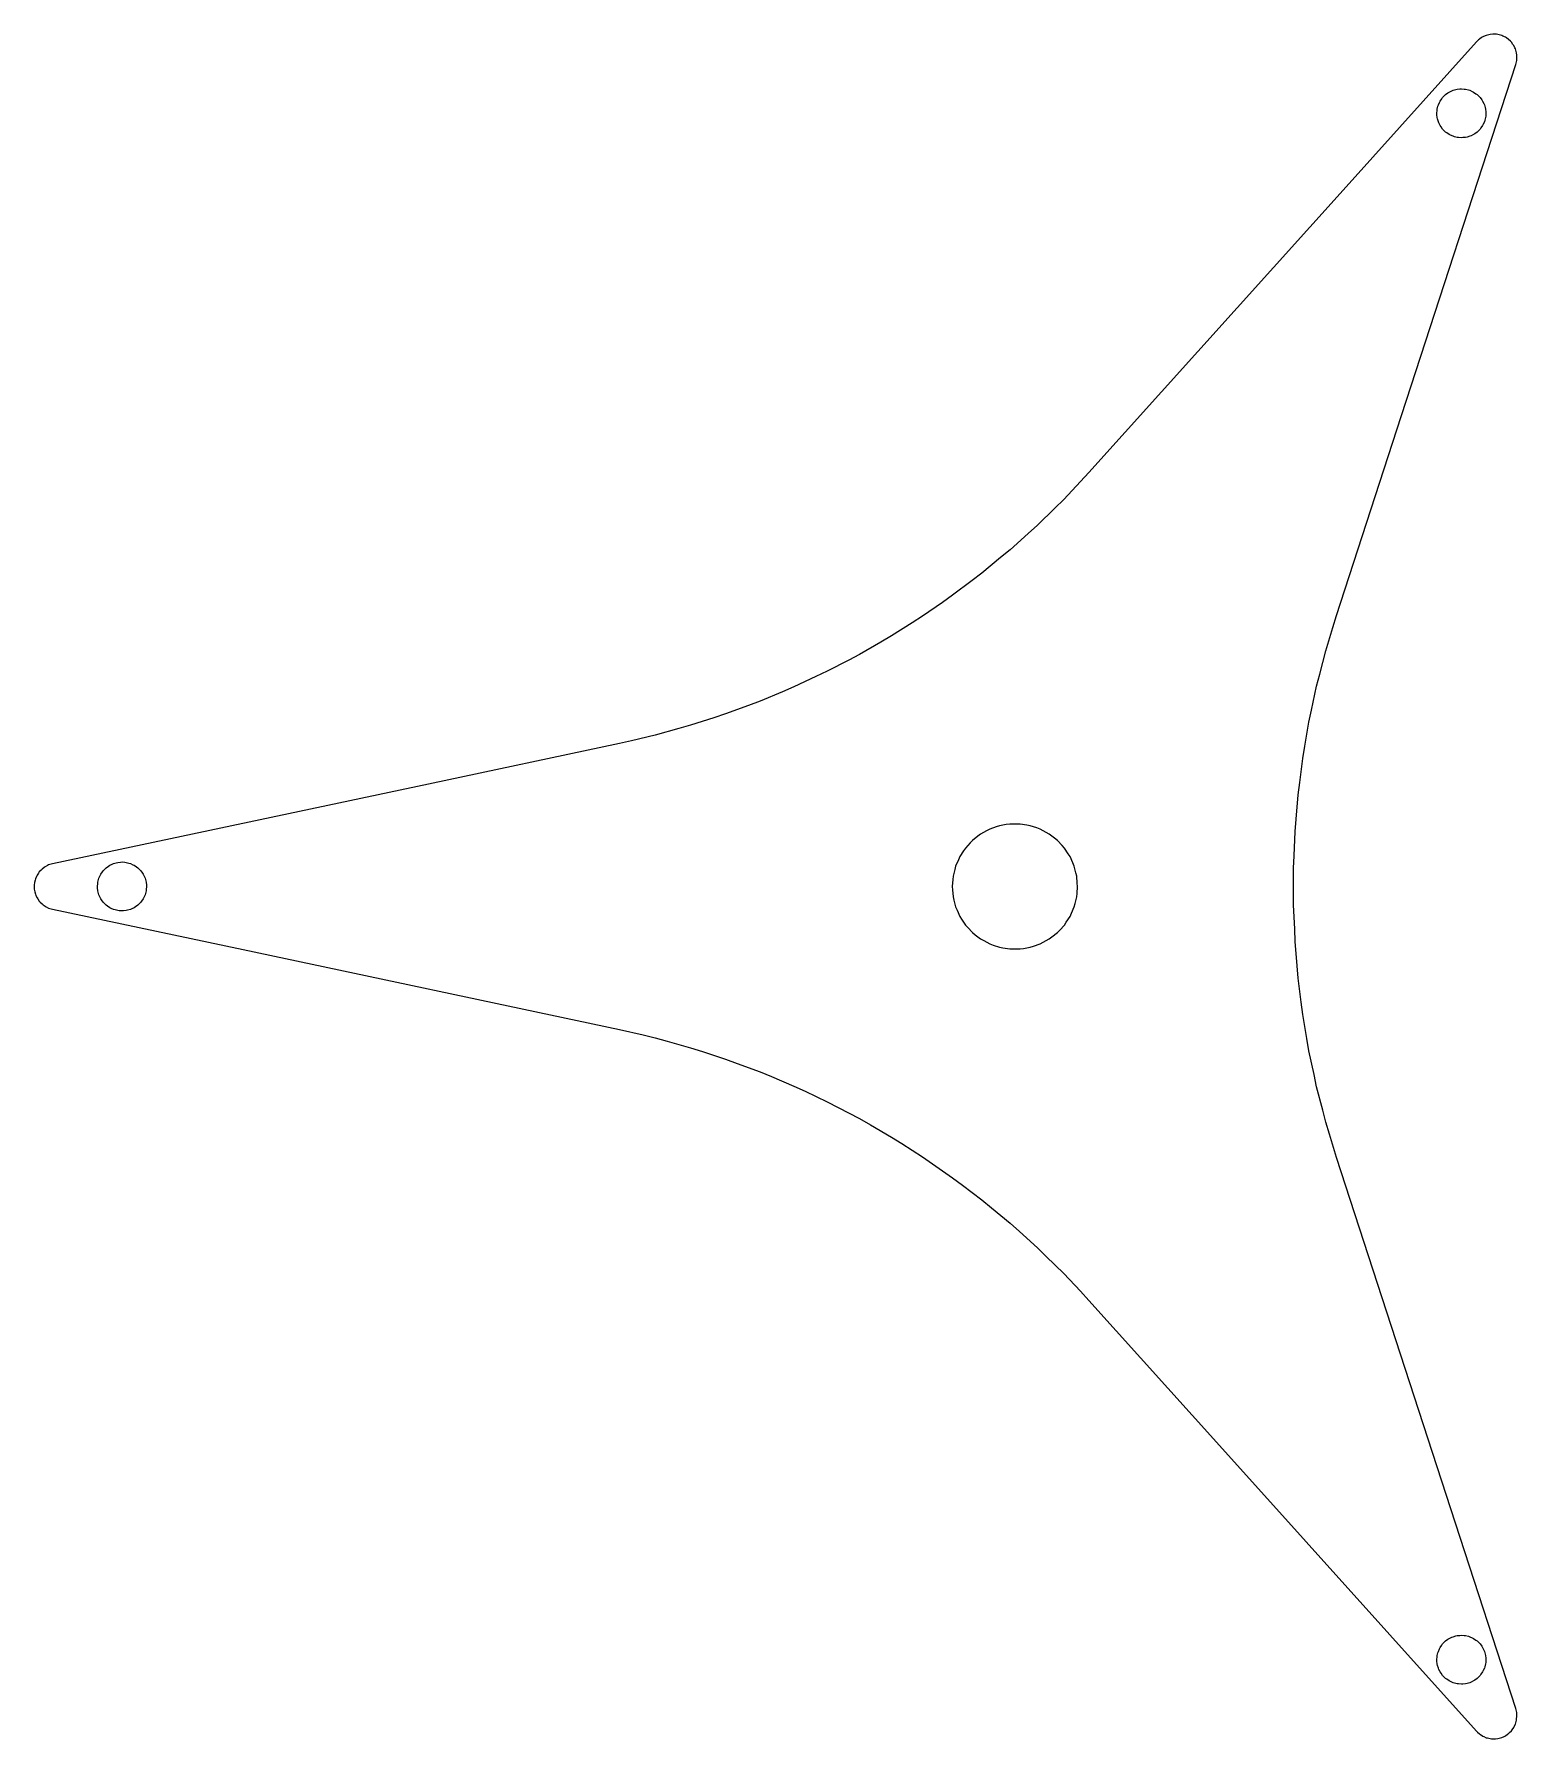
# Model space of a CAD drawing. Extents: x -462 to -14, y 47 to 387.
# Drawn here: x -461.9 to -269.7, y 166 to 387 of the extents above; entities that cross this region are included whole.
import ezdxf

# ---------------------------------------------------------------- set-up
doc = ezdxf.new("R2010")
doc.units = 0
doc.header["$MEASUREMENT"] = 0
doc.layers.add('Sketch4', color=7, linetype='Continuous')

msp = doc.modelspace()

# ---------------------------------------------------------------- linework, layer by layer
at = {"layer": 'Sketch4'}
for p, q in [((-273.85, 386.74, 1.99), (-274.16, 386.61, 1.99)), ((-273.69, 386.81, 1.99), (-273.85, 386.74, 1.99)), ((-273.36, 386.89, 1.99), (-273.69, 386.81, 1.99)), ((-273.19, 386.93, 1.99), (-273.36, 386.89, 1.99)), ((-272.86, 386.96, 1.99), (-273.19, 386.93, 1.99)), ((-272.68, 386.97, 1.99), (-272.86, 386.96, 1.99)), ((-272.35, 386.94, 1.99), (-272.68, 386.97, 1.99)), ((-272.18, 386.92, 1.99), (-272.35, 386.94, 1.99)), ((-271.85, 386.83, 1.99), (-272.18, 386.92, 1.99)), ((-271.68, 386.79, 1.99), (-271.85, 386.83, 1.99)), ((-271.53, 386.71, 1.99), (-271.68, 386.79, 1.99)), ((-271.22, 386.57, 1.99), (-271.53, 386.71, 1.99)), ((-274.95, 385.98, 1.99), (-291.87, 367.18, 1.99)), ((-274.71, 386.21, 1.99), (-274.95, 385.98, 1.99)), ((-274.58, 386.33, 1.99), (-274.71, 386.21, 1.99)), ((-274.3, 386.51, 1.99), (-274.58, 386.33, 1.99)), ((-274.16, 386.61, 1.99), (-274.3, 386.51, 1.99)), ((-271.08, 386.47, 1.99), (-271.22, 386.57, 1.99)), ((-270.8, 386.28, 1.99), (-271.08, 386.47, 1.99)), ((-270.56, 386.04, 1.99), (-270.8, 386.28, 1.99)), ((-270.44, 385.92, 1.99), (-270.56, 386.04, 1.99)), ((-270.24, 385.64, 1.99), (-270.44, 385.92, 1.99)), ((-270.14, 385.5, 1.99), (-270.24, 385.64, 1.99)), ((-270, 385.2, 1.99), (-270.14, 385.5, 1.99)), ((-269.92, 385.05, 1.99), (-270, 385.2, 1.99)), ((-269.83, 384.72, 1.99), (-269.92, 385.05, 1.99)), ((-269.78, 384.56, 1.99), (-269.83, 384.72, 1.99)), ((-269.74, 384.22, 1.99), (-269.78, 384.56, 1.99)), ((-285.29, 335.66, 1.99), (-269.87, 383.04, 1.99)), ((-269.87, 383.04, 1.99), (-269.83, 383.21, 1.99)), ((-269.83, 383.21, 1.99), (-269.75, 383.54, 1.99)), ((-269.75, 383.54, 1.99), (-269.74, 383.71, 1.99)), ((-269.72, 384.05, 1.99), (-269.74, 384.22, 1.99)), ((-269.74, 383.71, 1.99), (-269.72, 384.05, 1.99)), ((-279.9, 377.79, 1.99), (-279.75, 378.12, 1.99)), ((-279.75, 378.12, 1.99), (-279.67, 378.29, 1.99)), ((-279.67, 378.29, 1.99), (-279.46, 378.59, 1.99)), ((-279.46, 378.59, 1.99), (-279.35, 378.75, 1.99)), ((-279.35, 378.75, 1.99), (-279.09, 379.01, 1.99)), ((-279.09, 379.01, 1.99), (-278.96, 379.14, 1.99)), ((-278.96, 379.14, 1.99), (-278.66, 379.35, 1.99)), ((-278.66, 379.35, 1.99), (-278.51, 379.45, 1.99)), ((-278.51, 379.45, 1.99), (-278.17, 379.61, 1.99)), ((-278.17, 379.61, 1.99), (-278, 379.69, 1.99)), ((-278, 379.69, 1.99), (-277.65, 379.78, 1.99)), ((-277.65, 379.78, 1.99), (-277.47, 379.83, 1.99)), ((-277.47, 379.83, 1.99), (-277.1, 379.86, 1.99)), ((-277.1, 379.86, 1.99), (-276.92, 379.88, 1.99)), ((-276.92, 379.88, 1.99), (-276.55, 379.85, 1.99)), ((-276.55, 379.85, 1.99), (-276.37, 379.83, 1.99)), ((-276.37, 379.83, 1.99), (-276.01, 379.74, 1.99)), ((-276.01, 379.74, 1.99), (-275.83, 379.69, 1.99)), ((-275.83, 379.69, 1.99), (-275.5, 379.53, 1.99)), ((-275.5, 379.53, 1.99), (-275.33, 379.45, 1.99)), ((-275.33, 379.45, 1.99), (-275.03, 379.24, 1.99)), ((-275.03, 379.24, 1.99), (-274.88, 379.14, 1.99)), ((-274.88, 379.14, 1.99), (-274.62, 378.88, 1.99)), ((-274.62, 378.88, 1.99), (-274.49, 378.75, 1.99)), ((-274.49, 378.75, 1.99), (-274.28, 378.45, 1.99)), ((-274.28, 378.45, 1.99), (-274.17, 378.29, 1.99)), ((-274.17, 378.29, 1.99), (-274.01, 377.96, 1.99)), ((-274.01, 377.96, 1.99), (-273.93, 377.79, 1.99)), ((-280.09, 376.71, 1.99), (-280.06, 377.07, 1.99)), ((-280.08, 376.52, 1.99), (-280.09, 376.71, 1.99)), ((-280.04, 376.15, 1.99), (-280.08, 376.52, 1.99)), ((-280.06, 377.07, 1.99), (-280.04, 377.26, 1.99)), ((-280.04, 377.26, 1.99), (-279.95, 377.61, 1.99)), ((-280, 375.97, 1.99), (-280.04, 376.15, 1.99)), ((-279.9, 375.62, 1.99), (-280, 375.97, 1.99)), ((-279.95, 377.61, 1.99), (-279.9, 377.79, 1.99)), ((-273.93, 377.79, 1.99), (-273.84, 377.44, 1.99)), ((-273.89, 375.8, 1.99), (-273.93, 375.62, 1.99)), ((-273.79, 376.15, 1.99), (-273.89, 375.8, 1.99)), ((-273.84, 377.44, 1.99), (-273.79, 377.26, 1.99)), ((-273.79, 377.26, 1.99), (-273.76, 376.89, 1.99)), ((-273.77, 376.34, 1.99), (-273.79, 376.15, 1.99)), ((-273.74, 376.71, 1.99), (-273.77, 376.34, 1.99)), ((-273.76, 376.89, 1.99), (-273.74, 376.71, 1.99)), ((-279.82, 375.45, 1.99), (-279.9, 375.62, 1.99)), ((-279.67, 375.12, 1.99), (-279.82, 375.45, 1.99)), ((-279.56, 374.96, 1.99), (-279.67, 375.12, 1.99)), ((-279.35, 374.66, 1.99), (-279.56, 374.96, 1.99)), ((-279.22, 374.53, 1.99), (-279.35, 374.66, 1.99)), ((-278.96, 374.27, 1.99), (-279.22, 374.53, 1.99)), ((-278.81, 374.17, 1.99), (-278.96, 374.27, 1.99)), ((-278.51, 373.96, 1.99), (-278.81, 374.17, 1.99)), ((-278.34, 373.88, 1.99), (-278.51, 373.96, 1.99)), ((-278, 373.72, 1.99), (-278.34, 373.88, 1.99)), ((-277.82, 373.67, 1.99), (-278, 373.72, 1.99)), ((-277.47, 373.58, 1.99), (-277.82, 373.67, 1.99)), ((-277.28, 373.56, 1.99), (-277.47, 373.58, 1.99)), ((-276.92, 373.53, 1.99), (-277.28, 373.56, 1.99)), ((-276.73, 373.55, 1.99), (-276.92, 373.53, 1.99)), ((-276.37, 373.58, 1.99), (-276.73, 373.55, 1.99)), ((-276.19, 373.63, 1.99), (-276.37, 373.58, 1.99)), ((-275.83, 373.72, 1.99), (-276.19, 373.63, 1.99)), ((-275.66, 373.8, 1.99), (-275.83, 373.72, 1.99)), ((-275.33, 373.96, 1.99), (-275.66, 373.8, 1.99)), ((-275.18, 374.06, 1.99), (-275.33, 373.96, 1.99)), ((-274.88, 374.27, 1.99), (-275.18, 374.06, 1.99)), ((-274.75, 374.4, 1.99), (-274.88, 374.27, 1.99)), ((-274.49, 374.66, 1.99), (-274.75, 374.4, 1.99)), ((-274.38, 374.82, 1.99), (-274.49, 374.66, 1.99)), ((-274.17, 375.12, 1.99), (-274.38, 374.82, 1.99)), ((-274.09, 375.29, 1.99), (-274.17, 375.12, 1.99)), ((-273.93, 375.62, 1.99), (-274.09, 375.29, 1.99)), ((-291.87, 367.18, 1.99), (-325.2, 330.13, 1.99)), ((-293.11, 311.61, 1.99), (-285.29, 335.66, 1.99)), ((-325.2, 330.13, 1.99), (-327.36, 327.83, 1.99)), ((-327.36, 327.83, 1.99), (-328.45, 326.66, 1.99)), ((-329.6, 325.54, 1.99), (-331.85, 323.33, 1.99)), ((-328.45, 326.66, 1.99), (-329.6, 325.54, 1.99)), ((-331.85, 323.33, 1.99), (-333.05, 322.26, 1.99)), ((-333.05, 322.26, 1.99), (-335.39, 320.14, 1.99)), ((-336.63, 319.12, 1.99), (-339.06, 317.11, 1.99)), ((-335.39, 320.14, 1.99), (-336.63, 319.12, 1.99)), ((-340.33, 316.14, 1.99), (-342.85, 314.23, 1.99)), ((-339.06, 317.11, 1.99), (-340.33, 316.14, 1.99)), ((-342.85, 314.23, 1.99), (-344.16, 313.31, 1.99)), ((-344.16, 313.31, 1.99), (-346.76, 311.51, 1.99)), ((-293.58, 310.07, 1.99), (-293.11, 311.61, 1.99)), ((-348.11, 310.65, 1.99), (-350.78, 308.96, 1.99)), ((-346.76, 311.51, 1.99), (-348.11, 310.65, 1.99)), ((-294.49, 307.05, 1.99), (-293.58, 310.07, 1.99)), ((-352.16, 308.16, 1.99), (-354.9, 306.58, 1.99)), ((-350.78, 308.96, 1.99), (-352.16, 308.16, 1.99)), ((-356.32, 305.84, 1.99), (-359.12, 304.38, 1.99)), ((-354.9, 306.58, 1.99), (-356.32, 305.84, 1.99)), ((-295.28, 303.99, 1.99), (-294.49, 307.05, 1.99)), ((-360.57, 303.69, 1.99), (-363.42, 302.35, 1.99)), ((-359.12, 304.38, 1.99), (-360.57, 303.69, 1.99)), ((-295.68, 302.44, 1.99), (-295.28, 303.99, 1.99)), ((-364.9, 301.73, 1.99), (-367.81, 300.51, 1.99)), ((-363.42, 302.35, 1.99), (-364.9, 301.73, 1.99)), ((-296.33, 299.35, 1.99), (-295.68, 302.44, 1.99)), ((-373.8, 298.35, 1.99), (-376.8, 297.38, 1.99)), ((-372.27, 298.85, 1.99), (-373.8, 298.35, 1.99)), ((-369.31, 299.95, 1.99), (-372.27, 298.85, 1.99)), ((-367.81, 300.51, 1.99), (-369.31, 299.95, 1.99)), ((-296.67, 297.78, 1.99), (-296.33, 299.35, 1.99)), ((-381.39, 296.1, 1.99), (-384.46, 295.38, 1.99)), ((-378.34, 296.95, 1.99), (-381.39, 296.1, 1.99)), ((-376.8, 297.38, 1.99), (-378.34, 296.95, 1.99)), ((-297.19, 294.67, 1.99), (-296.67, 297.78, 1.99)), ((-386.02, 295.01, 1.99), (-410.76, 289.77, 1.99)), ((-384.46, 295.38, 1.99), (-386.02, 295.01, 1.99)), ((-297.46, 293.09, 1.99), (-297.19, 294.67, 1.99)), ((-297.86, 289.96, 1.99), (-297.46, 293.09, 1.99)), ((-410.76, 289.77, 1.99), (-459.51, 279.42, 1.99)), ((-298.06, 288.37, 1.99), (-297.86, 289.96, 1.99)), ((-298.32, 285.22, 1.99), (-298.06, 288.37, 1.99)), ((-298.46, 283.63, 1.99), (-298.32, 285.22, 1.99)), ((-339.58, 283.01, 1.99), (-340.28, 282.47, 1.99)), ((-339.22, 283.29, 1.99), (-339.58, 283.01, 1.99)), ((-338.44, 283.72, 1.99), (-339.22, 283.29, 1.99)), ((-338.04, 283.93, 1.99), (-338.44, 283.72, 1.99)), ((-337.2, 284.22, 1.99), (-338.04, 283.93, 1.99)), ((-336.77, 284.37, 1.99), (-337.2, 284.22, 1.99)), ((-335.89, 284.51, 1.99), (-336.77, 284.37, 1.99)), ((-335.45, 284.59, 1.99), (-335.89, 284.51, 1.99)), ((-334.56, 284.59, 1.99), (-335.45, 284.59, 1.99)), ((-334.11, 284.59, 1.99), (-334.56, 284.59, 1.99)), ((-333.23, 284.44, 1.99), (-334.11, 284.59, 1.99)), ((-332.78, 284.37, 1.99), (-333.23, 284.44, 1.99)), ((-331.94, 284.08, 1.99), (-332.78, 284.37, 1.99)), ((-331.51, 283.93, 1.99), (-331.94, 284.08, 1.99)), ((-330.73, 283.51, 1.99), (-331.51, 283.93, 1.99)), ((-330.33, 283.29, 1.99), (-330.73, 283.51, 1.99)), ((-329.63, 282.75, 1.99), (-330.33, 283.29, 1.99)), ((-298.59, 280.47, 1.99), (-298.46, 283.63, 1.99)), ((-341.44, 281.1, 1.99), (-341.92, 280.36, 1.99)), ((-341.19, 281.48, 1.99), (-341.44, 281.1, 1.99)), ((-340.59, 282.14, 1.99), (-341.19, 281.48, 1.99)), ((-340.28, 282.47, 1.99), (-340.59, 282.14, 1.99)), ((-329.27, 282.47, 1.99), (-329.63, 282.75, 1.99)), ((-328.67, 281.81, 1.99), (-329.27, 282.47, 1.99)), ((-328.37, 281.48, 1.99), (-328.67, 281.81, 1.99)), ((-327.88, 280.74, 1.99), (-328.37, 281.48, 1.99)), ((-327.63, 280.36, 1.99), (-327.88, 280.74, 1.99)), ((-460.98, 278.62, 1.99), (-461.22, 278.38, 1.99)), ((-460.86, 278.75, 1.99), (-460.98, 278.62, 1.99)), ((-460.59, 278.95, 1.99), (-460.86, 278.75, 1.99)), ((-460.45, 279.05, 1.99), (-460.59, 278.95, 1.99)), ((-460.15, 279.2, 1.99), (-460.45, 279.05, 1.99)), ((-460, 279.28, 1.99), (-460.15, 279.2, 1.99)), ((-459.67, 279.38, 1.99), (-460, 279.28, 1.99)), ((-459.51, 279.42, 1.99), (-459.67, 279.38, 1.99)), ((-453.03, 278.38, 1.99), (-452.93, 278.53, 1.99)), ((-452.93, 278.53, 1.99), (-452.67, 278.79, 1.99)), ((-452.67, 278.79, 1.99), (-452.54, 278.92, 1.99)), ((-452.54, 278.92, 1.99), (-452.24, 279.13, 1.99)), ((-452.24, 279.13, 1.99), (-452.08, 279.24, 1.99)), ((-452.08, 279.24, 1.99), (-451.75, 279.4, 1.99)), ((-451.75, 279.4, 1.99), (-451.58, 279.47, 1.99)), ((-451.58, 279.47, 1.99), (-451.23, 279.57, 1.99)), ((-451.23, 279.57, 1.99), (-451.05, 279.62, 1.99)), ((-451.05, 279.62, 1.99), (-450.68, 279.65, 1.99)), ((-450.68, 279.65, 1.99), (-450.49, 279.67, 1.99)), ((-450.49, 279.67, 1.99), (-450.13, 279.63, 1.99)), ((-450.13, 279.63, 1.99), (-449.94, 279.62, 1.99)), ((-449.94, 279.62, 1.99), (-449.59, 279.52, 1.99)), ((-449.59, 279.52, 1.99), (-449.41, 279.47, 1.99)), ((-449.41, 279.47, 1.99), (-449.08, 279.32, 1.99)), ((-449.08, 279.32, 1.99), (-448.91, 279.24, 1.99)), ((-448.91, 279.24, 1.99), (-448.61, 279.03, 1.99)), ((-448.61, 279.03, 1.99), (-448.45, 278.92, 1.99)), ((-448.45, 278.92, 1.99), (-448.19, 278.66, 1.99)), ((-448.19, 278.66, 1.99), (-448.06, 278.53, 1.99)), ((-448.06, 278.53, 1.99), (-447.85, 278.23, 1.99)), ((-342.57, 278.69, 1.99), (-342.79, 277.83, 1.99)), ((-342.46, 279.13, 1.99), (-342.57, 278.69, 1.99)), ((-342.1, 279.94, 1.99), (-342.46, 279.13, 1.99)), ((-341.92, 280.36, 1.99), (-342.1, 279.94, 1.99)), ((-327.27, 279.54, 1.99), (-327.63, 280.36, 1.99)), ((-327.09, 279.13, 1.99), (-327.27, 279.54, 1.99)), ((-326.87, 278.27, 1.99), (-327.09, 279.13, 1.99)), ((-298.66, 278.87, 1.99), (-298.59, 280.47, 1.99)), ((-298.66, 275.71, 1.99), (-298.66, 278.87, 1.99)), ((-461.87, 276.66, 1.99), (-461.88, 276.49, 1.99)), ((-461.88, 276.49, 1.99), (-461.86, 276.15, 1.99)), ((-461.84, 277, 1.99), (-461.87, 276.66, 1.99)), ((-461.76, 277.33, 1.99), (-461.84, 277, 1.99)), ((-461.71, 277.49, 1.99), (-461.76, 277.33, 1.99)), ((-461.57, 277.8, 1.99), (-461.71, 277.49, 1.99)), ((-461.5, 277.96, 1.99), (-461.57, 277.8, 1.99)), ((-461.31, 278.24, 1.99), (-461.5, 277.96, 1.99)), ((-461.22, 278.38, 1.99), (-461.31, 278.24, 1.99)), ((-453.67, 276.49, 1.99), (-453.64, 276.86, 1.99)), ((-453.65, 276.3, 1.99), (-453.67, 276.49, 1.99)), ((-453.62, 275.94, 1.99), (-453.65, 276.3, 1.99)), ((-453.64, 276.86, 1.99), (-453.62, 277.04, 1.99)), ((-453.62, 277.04, 1.99), (-453.53, 277.4, 1.99)), ((-453.53, 277.4, 1.99), (-453.48, 277.58, 1.99)), ((-453.48, 277.58, 1.99), (-453.32, 277.91, 1.99)), ((-453.32, 277.91, 1.99), (-453.24, 278.08, 1.99)), ((-453.24, 278.08, 1.99), (-453.03, 278.38, 1.99)), ((-447.85, 278.23, 1.99), (-447.75, 278.08, 1.99)), ((-447.75, 278.08, 1.99), (-447.59, 277.75, 1.99)), ((-447.59, 277.75, 1.99), (-447.51, 277.58, 1.99)), ((-447.51, 277.58, 1.99), (-447.42, 277.22, 1.99)), ((-447.42, 277.22, 1.99), (-447.37, 277.04, 1.99)), ((-447.37, 277.04, 1.99), (-447.34, 276.68, 1.99)), ((-447.32, 276.49, 1.99), (-447.35, 276.12, 1.99)), ((-447.34, 276.68, 1.99), (-447.32, 276.49, 1.99)), ((-342.83, 277.38, 1.99), (-342.9, 276.49, 1.99)), ((-342.9, 276.49, 1.99), (-342.86, 276.04, 1.99)), ((-342.79, 277.83, 1.99), (-342.83, 277.38, 1.99)), ((-326.76, 277.83, 1.99), (-326.87, 278.27, 1.99)), ((-326.69, 276.94, 1.99), (-326.76, 277.83, 1.99)), ((-326.73, 275.6, 1.99), (-326.65, 276.49, 1.99)), ((-326.65, 276.49, 1.99), (-326.69, 276.94, 1.99)), ((-461.86, 276.15, 1.99), (-461.84, 275.98, 1.99)), ((-461.84, 275.98, 1.99), (-461.8, 275.82, 1.99)), ((-461.8, 275.82, 1.99), (-461.71, 275.49, 1.99)), ((-461.71, 275.49, 1.99), (-461.64, 275.33, 1.99)), ((-461.64, 275.33, 1.99), (-461.5, 275.02, 1.99)), ((-461.5, 275.02, 1.99), (-461.41, 274.88, 1.99)), ((-461.41, 274.88, 1.99), (-461.22, 274.6, 1.99)), ((-461.22, 274.6, 1.99), (-461.1, 274.48, 1.99)), ((-461.1, 274.48, 1.99), (-460.86, 274.23, 1.99)), ((-460.86, 274.23, 1.99), (-460.72, 274.13, 1.99)), ((-460.72, 274.13, 1.99), (-460.45, 273.93, 1.99)), ((-453.57, 275.76, 1.99), (-453.62, 275.94, 1.99)), ((-453.48, 275.4, 1.99), (-453.57, 275.76, 1.99)), ((-453.4, 275.24, 1.99), (-453.48, 275.4, 1.99)), ((-453.24, 274.9, 1.99), (-453.4, 275.24, 1.99)), ((-453.14, 274.75, 1.99), (-453.24, 274.9, 1.99)), ((-452.93, 274.45, 1.99), (-453.14, 274.75, 1.99)), ((-452.8, 274.32, 1.99), (-452.93, 274.45, 1.99)), ((-452.54, 274.06, 1.99), (-452.8, 274.32, 1.99)), ((-452.38, 273.95, 1.99), (-452.54, 274.06, 1.99)), ((-448.45, 274.06, 1.99), (-448.75, 273.85, 1.99)), ((-448.32, 274.19, 1.99), (-448.45, 274.06, 1.99)), ((-448.06, 274.45, 1.99), (-448.32, 274.19, 1.99)), ((-447.96, 274.6, 1.99), (-448.06, 274.45, 1.99)), ((-447.75, 274.9, 1.99), (-447.96, 274.6, 1.99)), ((-447.67, 275.07, 1.99), (-447.75, 274.9, 1.99)), ((-447.51, 275.4, 1.99), (-447.67, 275.07, 1.99)), ((-447.46, 275.58, 1.99), (-447.51, 275.4, 1.99)), ((-447.37, 275.94, 1.99), (-447.46, 275.58, 1.99)), ((-447.35, 276.12, 1.99), (-447.37, 275.94, 1.99)), ((-342.86, 276.04, 1.99), (-342.79, 275.15, 1.99)), ((-342.79, 275.15, 1.99), (-342.68, 274.72, 1.99)), ((-342.68, 274.72, 1.99), (-342.46, 273.85, 1.99)), ((-327.09, 273.85, 1.99), (-326.98, 274.29, 1.99)), ((-326.98, 274.29, 1.99), (-326.76, 275.15, 1.99)), ((-326.76, 275.15, 1.99), (-326.73, 275.6, 1.99)), ((-298.66, 274.11, 1.99), (-298.66, 275.71, 1.99)), ((-298.52, 270.96, 1.99), (-298.66, 274.11, 1.99)), ((-460.45, 273.93, 1.99), (-460.3, 273.86, 1.99)), ((-460.3, 273.86, 1.99), (-460, 273.7, 1.99)), ((-460, 273.7, 1.99), (-459.83, 273.65, 1.99)), ((-459.83, 273.65, 1.99), (-459.51, 273.56, 1.99)), ((-459.51, 273.56, 1.99), (-434.77, 268.31, 1.99)), ((-452.08, 273.74, 1.99), (-452.38, 273.95, 1.99)), ((-451.91, 273.66, 1.99), (-452.08, 273.74, 1.99)), ((-451.58, 273.51, 1.99), (-451.91, 273.66, 1.99)), ((-451.4, 273.46, 1.99), (-451.58, 273.51, 1.99)), ((-451.05, 273.36, 1.99), (-451.4, 273.46, 1.99)), ((-450.86, 273.35, 1.99), (-451.05, 273.36, 1.99)), ((-450.49, 273.32, 1.99), (-450.86, 273.35, 1.99)), ((-450.31, 273.33, 1.99), (-450.49, 273.32, 1.99)), ((-449.94, 273.36, 1.99), (-450.31, 273.33, 1.99)), ((-449.76, 273.41, 1.99), (-449.94, 273.36, 1.99)), ((-449.41, 273.51, 1.99), (-449.76, 273.41, 1.99)), ((-449.24, 273.59, 1.99), (-449.41, 273.51, 1.99)), ((-448.91, 273.74, 1.99), (-449.24, 273.59, 1.99)), ((-448.75, 273.85, 1.99), (-448.91, 273.74, 1.99)), ((-342.46, 273.85, 1.99), (-342.28, 273.44, 1.99)), ((-342.28, 273.44, 1.99), (-341.92, 272.62, 1.99)), ((-341.92, 272.62, 1.99), (-341.68, 272.25, 1.99)), ((-341.68, 272.25, 1.99), (-341.19, 271.5, 1.99)), ((-328.37, 271.5, 1.99), (-328.12, 271.88, 1.99)), ((-328.12, 271.88, 1.99), (-327.63, 272.62, 1.99)), ((-327.63, 272.62, 1.99), (-327.45, 273.04, 1.99)), ((-327.45, 273.04, 1.99), (-327.09, 273.85, 1.99)), ((-341.19, 271.5, 1.99), (-340.88, 271.17, 1.99)), ((-340.88, 271.17, 1.99), (-340.28, 270.51, 1.99)), ((-340.28, 270.51, 1.99), (-339.92, 270.24, 1.99)), ((-339.92, 270.24, 1.99), (-339.22, 269.69, 1.99)), ((-339.22, 269.69, 1.99), (-338.82, 269.47, 1.99)), ((-331.12, 269.26, 1.99), (-330.33, 269.69, 1.99)), ((-330.33, 269.69, 1.99), (-329.98, 269.97, 1.99)), ((-329.98, 269.97, 1.99), (-329.27, 270.51, 1.99)), ((-329.27, 270.51, 1.99), (-328.97, 270.84, 1.99)), ((-328.97, 270.84, 1.99), (-328.37, 271.5, 1.99)), ((-298.46, 269.35, 1.99), (-298.52, 270.96, 1.99)), ((-434.77, 268.31, 1.99), (-386.02, 257.97, 1.99)), ((-338.82, 269.47, 1.99), (-338.04, 269.05, 1.99)), ((-338.04, 269.05, 1.99), (-337.61, 268.9, 1.99)), ((-337.61, 268.9, 1.99), (-336.77, 268.61, 1.99)), ((-336.77, 268.61, 1.99), (-336.33, 268.54, 1.99)), ((-336.33, 268.54, 1.99), (-335.45, 268.39, 1.99)), ((-335.45, 268.39, 1.99), (-335, 268.39, 1.99)), ((-335, 268.39, 1.99), (-334.11, 268.39, 1.99)), ((-334.11, 268.39, 1.99), (-333.66, 268.47, 1.99)), ((-333.66, 268.47, 1.99), (-332.78, 268.61, 1.99)), ((-332.78, 268.61, 1.99), (-332.36, 268.76, 1.99)), ((-332.36, 268.76, 1.99), (-331.51, 269.05, 1.99)), ((-331.51, 269.05, 1.99), (-331.12, 269.26, 1.99)), ((-298.19, 266.21, 1.99), (-298.46, 269.35, 1.99)), ((-298.06, 264.61, 1.99), (-298.19, 266.21, 1.99)), ((-297.66, 261.48, 1.99), (-298.06, 264.61, 1.99)), ((-297.46, 259.89, 1.99), (-297.66, 261.48, 1.99)), ((-296.93, 256.78, 1.99), (-297.46, 259.89, 1.99)), ((-386.02, 257.97, 1.99), (-382.95, 257.25, 1.99)), ((-382.95, 257.25, 1.99), (-381.39, 256.88, 1.99)), ((-381.39, 256.88, 1.99), (-379.84, 256.45, 1.99)), ((-379.84, 256.45, 1.99), (-376.8, 255.6, 1.99)), ((-296.67, 255.2, 1.99), (-296.93, 256.78, 1.99)), ((-376.8, 255.6, 1.99), (-375.28, 255.11, 1.99)), ((-375.28, 255.11, 1.99), (-372.27, 254.13, 1.99)), ((-372.27, 254.13, 1.99), (-370.77, 253.57, 1.99)), ((-296.01, 252.11, 1.99), (-296.67, 255.2, 1.99)), ((-370.77, 253.57, 1.99), (-367.81, 252.47, 1.99)), ((-367.81, 252.47, 1.99), (-366.33, 251.85, 1.99)), ((-295.68, 250.54, 1.99), (-296.01, 252.11, 1.99)), ((-366.33, 251.85, 1.99), (-363.42, 250.63, 1.99)), ((-363.42, 250.63, 1.99), (-361.97, 249.95, 1.99)), ((-361.97, 249.95, 1.99), (-359.12, 248.6, 1.99)), ((-294.89, 247.48, 1.99), (-295.68, 250.54, 1.99)), ((-359.12, 248.6, 1.99), (-357.7, 247.86, 1.99)), ((-357.7, 247.86, 1.99), (-354.9, 246.4, 1.99)), ((-294.49, 245.93, 1.99), (-294.89, 247.48, 1.99)), ((-354.9, 246.4, 1.99), (-353.51, 245.6, 1.99)), ((-353.51, 245.6, 1.99), (-350.78, 244.02, 1.99)), ((-294.03, 244.4, 1.99), (-294.49, 245.93, 1.99)), ((-350.78, 244.02, 1.99), (-349.42, 243.16, 1.99)), ((-349.42, 243.16, 1.99), (-346.76, 241.47, 1.99)), ((-293.11, 241.37, 1.99), (-294.03, 244.4, 1.99)), ((-346.76, 241.47, 1.99), (-345.44, 240.55, 1.99)), ((-277.7, 193.99, 1.99), (-293.11, 241.37, 1.99)), ((-345.44, 240.55, 1.99), (-342.85, 238.75, 1.99)), ((-342.85, 238.75, 1.99), (-341.57, 237.78, 1.99)), ((-341.57, 237.78, 1.99), (-339.06, 235.87, 1.99)), ((-339.06, 235.87, 1.99), (-337.82, 234.85, 1.99)), ((-337.82, 234.85, 1.99), (-335.39, 232.84, 1.99)), ((-335.39, 232.84, 1.99), (-334.2, 231.77, 1.99)), ((-334.2, 231.77, 1.99), (-331.85, 229.65, 1.99)), ((-331.85, 229.65, 1.99), (-330.71, 228.53, 1.99)), ((-330.71, 228.53, 1.99), (-328.45, 226.32, 1.99)), ((-328.45, 226.32, 1.99), (-326.29, 224.02, 1.99)), ((-326.29, 224.02, 1.99), (-325.2, 222.85, 1.99)), ((-325.2, 222.85, 1.99), (-308.28, 204.05, 1.99)), ((-308.28, 204.05, 1.99), (-274.95, 167, 1.99)), ((-269.87, 169.94, 1.99), (-277.7, 193.99, 1.99)), ((-278.66, 178.92, 1.99), (-278.51, 179.03, 1.99)), ((-278.51, 179.03, 1.99), (-278.17, 179.18, 1.99)), ((-278.17, 179.18, 1.99), (-278, 179.26, 1.99)), ((-278, 179.26, 1.99), (-277.65, 179.35, 1.99)), ((-277.65, 179.35, 1.99), (-277.47, 179.4, 1.99)), ((-277.47, 179.4, 1.99), (-277.1, 179.43, 1.99)), ((-277.1, 179.43, 1.99), (-276.92, 179.45, 1.99)), ((-276.92, 179.45, 1.99), (-276.55, 179.42, 1.99)), ((-276.55, 179.42, 1.99), (-276.37, 179.4, 1.99)), ((-276.37, 179.4, 1.99), (-276.01, 179.31, 1.99)), ((-276.01, 179.31, 1.99), (-275.83, 179.26, 1.99)), ((-275.83, 179.26, 1.99), (-275.5, 179.1, 1.99)), ((-275.5, 179.1, 1.99), (-275.33, 179.03, 1.99)), ((-275.33, 179.03, 1.99), (-275.03, 178.81, 1.99)), ((-280.06, 176.64, 1.99), (-280.04, 176.83, 1.99)), ((-280.04, 176.83, 1.99), (-279.95, 177.18, 1.99)), ((-279.95, 177.18, 1.99), (-279.9, 177.36, 1.99)), ((-279.9, 177.36, 1.99), (-279.75, 177.69, 1.99)), ((-279.75, 177.69, 1.99), (-279.67, 177.86, 1.99)), ((-279.67, 177.86, 1.99), (-279.46, 178.16, 1.99)), ((-279.46, 178.16, 1.99), (-279.35, 178.32, 1.99)), ((-279.35, 178.32, 1.99), (-279.09, 178.58, 1.99)), ((-279.09, 178.58, 1.99), (-278.96, 178.71, 1.99)), ((-278.96, 178.71, 1.99), (-278.66, 178.92, 1.99)), ((-275.03, 178.81, 1.99), (-274.88, 178.71, 1.99)), ((-274.88, 178.71, 1.99), (-274.62, 178.45, 1.99)), ((-274.62, 178.45, 1.99), (-274.49, 178.32, 1.99)), ((-274.49, 178.32, 1.99), (-274.28, 178.02, 1.99)), ((-274.28, 178.02, 1.99), (-274.17, 177.86, 1.99)), ((-274.17, 177.86, 1.99), (-274.01, 177.53, 1.99)), ((-274.01, 177.53, 1.99), (-273.93, 177.36, 1.99)), ((-273.93, 177.36, 1.99), (-273.84, 177.01, 1.99)), ((-273.84, 177.01, 1.99), (-273.79, 176.83, 1.99)), ((-273.79, 176.83, 1.99), (-273.76, 176.46, 1.99)), ((-280.09, 176.28, 1.99), (-280.06, 176.64, 1.99)), ((-280.08, 176.09, 1.99), (-280.09, 176.28, 1.99)), ((-280.04, 175.72, 1.99), (-280.08, 176.09, 1.99)), ((-280, 175.54, 1.99), (-280.04, 175.72, 1.99)), ((-279.9, 175.19, 1.99), (-280, 175.54, 1.99)), ((-279.82, 175.02, 1.99), (-279.9, 175.19, 1.99)), ((-279.67, 174.69, 1.99), (-279.82, 175.02, 1.99)), ((-279.56, 174.54, 1.99), (-279.67, 174.69, 1.99)), ((-274.17, 174.69, 1.99), (-274.38, 174.39, 1.99)), ((-274.09, 174.86, 1.99), (-274.17, 174.69, 1.99)), ((-273.93, 175.19, 1.99), (-274.09, 174.86, 1.99)), ((-273.89, 175.37, 1.99), (-273.93, 175.19, 1.99)), ((-273.79, 175.72, 1.99), (-273.89, 175.37, 1.99)), ((-273.77, 175.91, 1.99), (-273.79, 175.72, 1.99)), ((-273.74, 176.28, 1.99), (-273.77, 175.91, 1.99)), ((-273.76, 176.46, 1.99), (-273.74, 176.28, 1.99)), ((-279.35, 174.23, 1.99), (-279.56, 174.54, 1.99)), ((-279.22, 174.1, 1.99), (-279.35, 174.23, 1.99)), ((-278.96, 173.84, 1.99), (-279.22, 174.1, 1.99)), ((-278.81, 173.74, 1.99), (-278.96, 173.84, 1.99)), ((-278.51, 173.53, 1.99), (-278.81, 173.74, 1.99)), ((-278.34, 173.45, 1.99), (-278.51, 173.53, 1.99)), ((-278, 173.29, 1.99), (-278.34, 173.45, 1.99)), ((-277.82, 173.24, 1.99), (-278, 173.29, 1.99)), ((-277.47, 173.15, 1.99), (-277.82, 173.24, 1.99)), ((-277.28, 173.13, 1.99), (-277.47, 173.15, 1.99)), ((-276.92, 173.1, 1.99), (-277.28, 173.13, 1.99)), ((-276.73, 173.12, 1.99), (-276.92, 173.1, 1.99)), ((-276.37, 173.15, 1.99), (-276.73, 173.12, 1.99)), ((-276.19, 173.2, 1.99), (-276.37, 173.15, 1.99)), ((-275.83, 173.29, 1.99), (-276.19, 173.2, 1.99)), ((-275.66, 173.37, 1.99), (-275.83, 173.29, 1.99)), ((-275.33, 173.53, 1.99), (-275.66, 173.37, 1.99)), ((-275.18, 173.63, 1.99), (-275.33, 173.53, 1.99)), ((-274.88, 173.84, 1.99), (-275.18, 173.63, 1.99)), ((-274.75, 173.98, 1.99), (-274.88, 173.84, 1.99)), ((-274.49, 174.23, 1.99), (-274.75, 173.98, 1.99)), ((-274.38, 174.39, 1.99), (-274.49, 174.23, 1.99)), ((-270.07, 167.63, 1.99), (-269.92, 167.94, 1.99)), ((-269.92, 167.94, 1.99), (-269.87, 168.1, 1.99)), ((-269.79, 169.61, 1.99), (-269.87, 169.94, 1.99)), ((-269.87, 168.1, 1.99), (-269.78, 168.43, 1.99)), ((-269.75, 169.44, 1.99), (-269.79, 169.61, 1.99)), ((-269.78, 168.43, 1.99), (-269.76, 168.6, 1.99)), ((-269.76, 168.6, 1.99), (-269.72, 168.93, 1.99)), ((-269.73, 169.1, 1.99), (-269.75, 169.44, 1.99)), ((-269.72, 168.93, 1.99), (-269.73, 169.1, 1.99)), ((-274.95, 167, 1.99), (-274.83, 166.89, 1.99)), ((-274.83, 166.89, 1.99), (-274.58, 166.65, 1.99)), ((-274.58, 166.65, 1.99), (-274.44, 166.56, 1.99)), ((-274.44, 166.56, 1.99), (-274.16, 166.37, 1.99)), ((-274.16, 166.37, 1.99), (-274, 166.3, 1.99)), ((-274, 166.3, 1.99), (-273.69, 166.17, 1.99)), ((-273.69, 166.17, 1.99), (-273.52, 166.13, 1.99)), ((-273.52, 166.13, 1.99), (-273.19, 166.05, 1.99)), ((-273.19, 166.05, 1.99), (-273.02, 166.03, 1.99)), ((-273.02, 166.03, 1.99), (-272.68, 166.01, 1.99)), ((-272.68, 166.01, 1.99), (-272.51, 166.03, 1.99)), ((-272.51, 166.03, 1.99), (-272.18, 166.06, 1.99)), ((-272.18, 166.06, 1.99), (-272.01, 166.11, 1.99)), ((-272.01, 166.11, 1.99), (-271.68, 166.2, 1.99)), ((-271.68, 166.2, 1.99), (-271.38, 166.34, 1.99)), ((-271.38, 166.34, 1.99), (-271.22, 166.41, 1.99)), ((-271.22, 166.41, 1.99), (-270.95, 166.61, 1.99)), ((-270.95, 166.61, 1.99), (-270.8, 166.7, 1.99)), ((-270.8, 166.7, 1.99), (-270.68, 166.82, 1.99)), ((-270.68, 166.82, 1.99), (-270.44, 167.06, 1.99)), ((-270.44, 167.06, 1.99), (-270.34, 167.2, 1.99)), ((-270.34, 167.2, 1.99), (-270.14, 167.48, 1.99)), ((-270.14, 167.48, 1.99), (-270.07, 167.63, 1.99))]:
    msp.add_line(p, q, dxfattribs=at)

doc.saveas('drawing.dxf')
